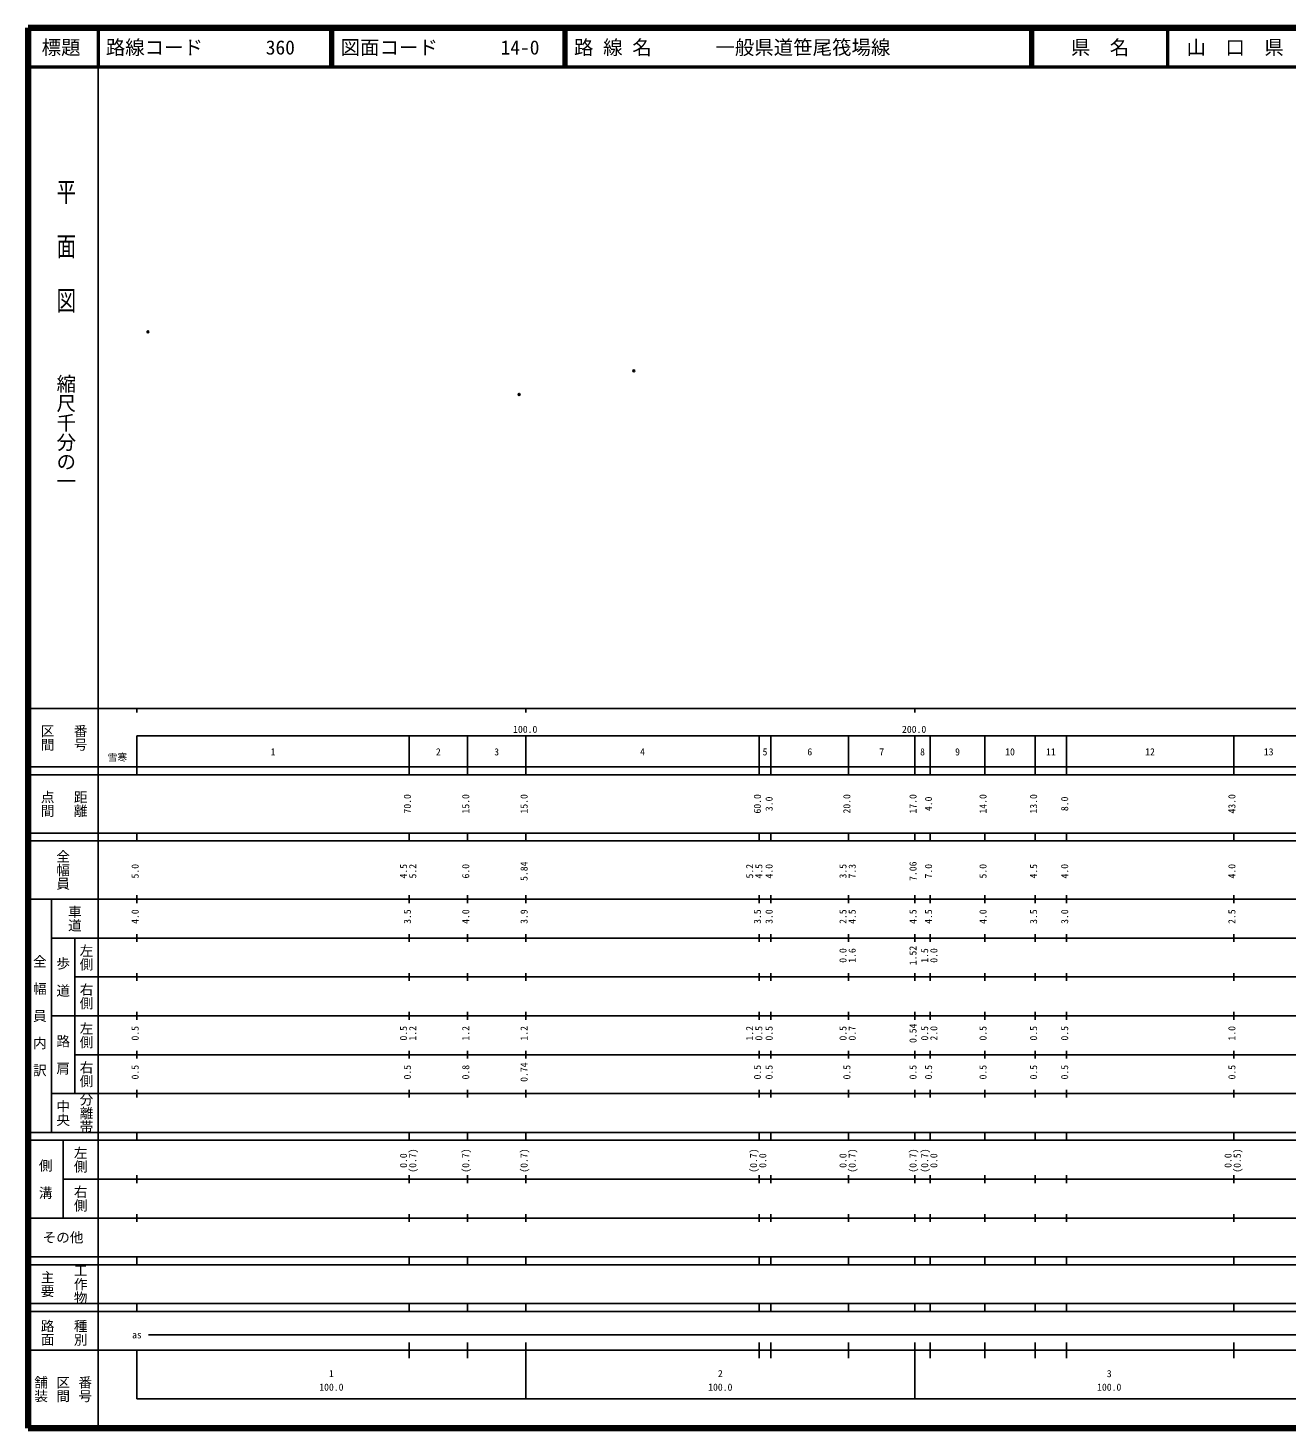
# Model space of a CAD drawing. Units: millimetres on the paper. Extents: x 40 to 680, y 20 to 380.
# Drawn here: x 40 to 363.7, y 20 to 380 of the extents above; entities that cross this region are included whole.
import ezdxf
from ezdxf.enums import TextEntityAlignment as Align

# ---------------------------------------------------------------- set-up
doc = ezdxf.new("R2010")
doc.units = ezdxf.units.MM
doc.header["$PDMODE"] = 32
doc.header["$PDSIZE"] = 0.5
doc.layers.add('M-OTRS', color=6, linetype='Continuous')
doc.layers.add('M-TTL-TXT', color=7, linetype='Continuous')
for name, color, linetype, lineweight in [('M-TTL', 2, 'Continuous', 140), ('M-TTL-BAND', 7, 'Continuous', 25), ('M-TTL-LINE', 7, 'Continuous', 50)]:
    doc.layers.add(name, color=color, linetype=linetype, lineweight=lineweight)
doc.styles.add('@ＭＳ ゴシック', font='')
doc.styles.add('ＭＳ ゴシック', font='')
doc.styles.get('@ＭＳ ゴシック').set_extended_font_data('@MS Gothic')
doc.styles.get('ＭＳ ゴシック').set_extended_font_data('MS Gothic')

msp = doc.modelspace()

# ---------------------------------------------------------------- linework, layer by layer
at = {"layer": 'M-OTRS'}
for p in [(70.847, 301.846), (195.764, 291.824), (166.267, 285.777)]:
    msp.add_point(p, dxfattribs=at)
at = {"layer": 'M-TTL'}
for p, q in [((40, 380), (40, 20)), ((680, 380), (40, 380)), ((40, 20), (680, 20))]:
    msp.add_line(p, q, dxfattribs=at)
at = {"layer": 'M-TTL-BAND'}
for p, q in [((58, 370), (58, 20)), ((40, 205), (579, 205)), ((68, 205), (68, 204)), ((168, 205), (168, 204)), ((268, 205), (268, 204)), ((68, 198), (579, 198)), ((68, 198), (68, 188)), ((138, 188), (138, 198)), ((153, 188), (153, 198)), ((168, 188), (168, 198)), ((228, 188), (228, 198)), ((231, 188), (231, 198)), ((251, 188), (251, 198)), ((268, 188), (268, 198)), ((272, 188), (272, 198)), ((286, 188), (286, 198)), ((299, 188), (299, 198)), ((307, 188), (307, 198)), ((350, 188), (350, 198)), ((40, 190), (579, 190)), ((40, 188), (579, 188)), ((40, 173), (579, 173)), ((68, 171), (68, 173)), ((138, 171), (138, 173)), ((153, 171), (153, 173)), ((168, 171), (168, 173)), ((228, 171), (228, 173)), ((231, 171), (231, 173)), ((251, 171), (251, 173)), ((268, 171), (268, 173)), ((272, 171), (272, 173)), ((286, 171), (286, 173)), ((299, 171), (299, 173)), ((307, 171), (307, 173)), ((350, 171), (350, 173)), ((40, 171), (579, 171)), ((40, 156), (579, 156)), ((46, 96), (46, 156)), ((68, 155), (68, 157)), ((138, 155), (138, 157)), ((153, 155), (153, 157)), ((168, 155), (168, 157)), ((228, 155), (228, 157)), ((231, 155), (231, 157)), ((251, 155), (251, 157)), ((268, 155), (268, 157)), ((272, 155), (272, 157)), ((286, 155), (286, 157)), ((299, 155), (299, 157)), ((307, 155), (307, 157)), ((350, 155), (350, 157)), ((46, 146), (579, 146)), ((52, 146), (52, 106)), ((68, 145), (68, 147)), ((138, 145), (138, 147)), ((153, 145), (153, 147)), ((168, 145), (168, 147)), ((228, 145), (228, 147)), ((231, 145), (231, 147)), ((251, 145), (251, 147)), ((268, 145), (268, 147)), ((272, 145), (272, 147)), ((286, 145), (286, 147)), ((299, 145), (299, 147)), ((307, 145), (307, 147)), ((350, 145), (350, 147)), ((68, 135), (68, 137)), ((138, 135), (138, 137)), ((153, 135), (153, 137)), ((168, 135), (168, 137)), ((228, 135), (228, 137)), ((231, 135), (231, 137)), ((251, 135), (251, 137)), ((268, 135), (268, 137)), ((272, 135), (272, 137)), ((286, 135), (286, 137)), ((299, 135), (299, 137)), ((307, 135), (307, 137)), ((350, 135), (350, 137)), ((52, 136), (579, 136)), ((46, 126), (579, 126)), ((68, 125), (68, 127)), ((138, 125), (138, 127)), ((153, 125), (153, 127)), ((168, 125), (168, 127)), ((228, 125), (228, 127)), ((231, 125), (231, 127)), ((251, 125), (251, 127)), ((268, 125), (268, 127)), ((272, 125), (272, 127)), ((286, 125), (286, 127)), ((299, 125), (299, 127)), ((307, 125), (307, 127)), ((350, 125), (350, 127)), ((52, 116), (579, 116)), ((68, 115), (68, 117)), ((138, 115), (138, 117)), ((153, 115), (153, 117)), ((168, 115), (168, 117)), ((228, 115), (228, 117)), ((231, 115), (231, 117)), ((251, 115), (251, 117)), ((268, 115), (268, 117)), ((272, 115), (272, 117)), ((286, 115), (286, 117)), ((299, 115), (299, 117)), ((307, 115), (307, 117)), ((350, 115), (350, 117)), ((46, 106), (579, 106)), ((68, 105), (68, 107)), ((138, 105), (138, 107)), ((153, 105), (153, 107)), ((168, 105), (168, 107)), ((228, 105), (228, 107)), ((231, 105), (231, 107)), ((251, 105), (251, 107)), ((268, 105), (268, 107)), ((272, 105), (272, 107)), ((286, 105), (286, 107)), ((299, 105), (299, 107)), ((307, 105), (307, 107)), ((350, 105), (350, 107)), ((40, 96), (579, 96)), ((40, 94), (579, 94)), ((49, 94), (49, 74)), ((68, 94), (68, 96)), ((138, 94), (138, 96)), ((153, 94), (153, 96)), ((168, 94), (168, 96)), ((228, 94), (228, 96)), ((231, 94), (231, 96)), ((251, 94), (251, 96)), ((268, 94), (268, 96)), ((272, 94), (272, 96)), ((286, 94), (286, 96)), ((299, 94), (299, 96)), ((307, 94), (307, 96)), ((350, 94), (350, 96)), ((49, 84), (579, 84)), ((68, 83), (68, 85)), ((138, 83), (138, 85)), ((153, 83), (153, 85)), ((168, 83), (168, 85)), ((228, 83), (228, 85)), ((231, 83), (231, 85)), ((251, 83), (251, 85)), ((268, 83), (268, 85)), ((272, 83), (272, 85)), ((286, 83), (286, 85)), ((299, 83), (299, 85)), ((307, 83), (307, 85)), ((350, 83), (350, 85)), ((40, 74), (579, 74)), ((68, 73), (68, 75)), ((138, 73), (138, 75)), ((153, 73), (153, 75)), ((168, 73), (168, 75)), ((228, 73), (228, 75)), ((231, 73), (231, 75)), ((251, 73), (251, 75)), ((268, 73), (268, 75)), ((272, 73), (272, 75)), ((286, 73), (286, 75)), ((299, 73), (299, 75)), ((307, 73), (307, 75)), ((350, 73), (350, 75)), ((40, 64), (579, 64)), ((40, 62), (579, 62)), ((68, 62), (68, 64)), ((138, 62), (138, 64)), ((153, 62), (153, 64)), ((168, 62), (168, 64)), ((228, 62), (228, 64)), ((231, 62), (231, 64)), ((251, 62), (251, 64)), ((268, 62), (268, 64)), ((272, 62), (272, 64)), ((286, 62), (286, 64)), ((299, 62), (299, 64)), ((307, 62), (307, 64)), ((350, 62), (350, 64)), ((40, 52), (579, 52)), ((68, 50), (68, 52)), ((138, 50), (138, 52)), ((153, 50), (153, 52)), ((168, 50), (168, 52)), ((228, 50), (228, 52)), ((231, 50), (231, 52)), ((251, 50), (251, 52)), ((268, 50), (268, 52)), ((272, 50), (272, 52)), ((286, 50), (286, 52)), ((299, 50), (299, 52)), ((307, 50), (307, 52)), ((350, 50), (350, 52)), ((40, 50), (579, 50)), ((71, 44), (519, 44)), ((40, 40), (579, 40)), ((68, 40), (68, 27.5)), ((138, 38), (138, 42)), ((153, 38), (153, 42)), ((168, 27.5), (168, 42)), ((228, 38), (228, 42)), ((231, 38), (231, 42)), ((251, 38), (251, 42)), ((268, 27.5), (268, 42)), ((272, 38), (272, 42)), ((286, 38), (286, 42)), ((299, 38), (299, 42)), ((307, 38), (307, 42)), ((350, 38), (350, 42)), ((68, 27.5), (579, 27.5))]:
    msp.add_line(p, q, dxfattribs=at)
at = {"layer": 'M-TTL-LINE'}
for p, q in [((58, 380), (58, 370)), ((117.75, 380), (117.75, 370)), ((118.25, 380), (118.25, 370)), ((177.75, 380), (177.75, 370)), ((178.25, 380), (178.25, 370)), ((297.75, 380), (297.75, 370)), ((298.25, 380), (298.25, 370)), ((333, 380), (333, 370)), ((40, 370), (680, 370))]:
    msp.add_line(p, q, dxfattribs=at)

# ---------------------------------------------------------------- texts
at = {"layer": 'M-TTL-BAND', "style": '@ＭＳ ゴシック', "width": 1.4}
msp.add_text('平  面  図', height=3.666, rotation=270, dxfattribs=at).set_placement((49.777, 306.475), align=Align.MIDDLE_RIGHT)
at = {"layer": 'M-TTL-BAND', "style": '@ＭＳ ゴシック'}
msp.add_text('縮尺千分の一', height=3.666, rotation=270, dxfattribs=at).set_placement((49.777, 261.03), align=Align.MIDDLE_RIGHT)
for s, p in [('区間', (45, 197.5)), ('番号', (53.5, 197.5)), ('点間', (45, 180.5)), ('距離', (53.5, 180.5)), ('全幅員', (49, 163.5)), ('車道', (52, 151)), ('左側', (55, 141)), ('全\u3000幅\u3000員\u3000内\u3000訳', (43, 126)), ('歩\u3000道', (49, 136)), ('右側', (55, 131)), ('左側', (55, 121)), ('路\u3000肩', (49, 116)), ('右側', (55, 111)), ('分離帯', (55, 101)), ('中央', (49, 101)), ('左側', (53.5, 89)), ('側\u3000溝', (44.5, 84)), ('右側', (53.5, 79)), ('工作物', (53.5, 57)), ('主要', (45, 57)), ('路面', (45, 44.5)), ('種別', (53.5, 44.5)), ('舗装', (43.333, 30)), ('区間', (49, 30)), ('番号', (54.667, 30))]:
    msp.add_text(s, height=2.566, rotation=270, dxfattribs=at).set_placement(p, align=Align.MIDDLE_CENTER)
at = {"layer": 'M-TTL-BAND', "style": 'ＭＳ ゴシック'}
for s, p in [('100.0', (167.844, 198.195)), ('200.0', (267.844, 198.195)), ('1', (103, 192.405)), ('2', (145.5, 192.405)), ('3', (160.5, 192.405)), ('4', (198, 192.405)), ('5', (229.5, 192.405)), ('6', (241, 192.405)), ('7', (259.5, 192.405)), ('8', (270, 192.405)), ('9', (279, 192.405)), ('10', (292.5, 192.405)), ('11', (303, 192.405)), ('12', (328.5, 192.405)), ('13', (359, 192.405)), ('as', (68, 42.5)), ('1', (118, 32.523)), ('2', (218, 32.523)), ('3', (318, 32.523)), ('100.0', (118, 29.033)), ('100.0', (218, 29.033)), ('100.0', (318, 29.033))]:
    msp.add_text(s, height=1.833, dxfattribs=at).set_placement(p, align=Align.BOTTOM_CENTER)
msp.add_text('雪寒', height=1.833, dxfattribs=at).set_placement((65.5, 191), align=Align.BOTTOM_RIGHT)
for s, p in [('70.0', (139, 180.5)), ('15.0', (154, 180.5)), ('15.0', (169, 180.5)), ('60.0', (229, 180.5)), ('3.0', (232, 180.5)), ('20.0', (252, 180.5)), ('17.0', (269, 180.5)), ('4.0', (273, 180.5)), ('14.0', (287, 180.5)), ('13.0', (300, 180.5)), ('8.0', (308, 180.5)), ('43.0', (351, 180.5)), ('5.0', (69, 163.174)), ('4.5', (138, 163.174)), ('5.2', (140.37, 163.174)), ('6.0', (154, 163.174)), ('5.84', (169, 163.174)), ('5.2', (227, 163.174)), ('4.5', (229.37, 163.174)), ('4.0', (232, 163.174)), ('3.5', (251, 163.174)), ('7.3', (253.37, 163.174)), ('7.06', (269, 163.174)), ('7.0', (273, 163.174)), ('5.0', (287, 163.174)), ('4.5', (300, 163.174)), ('4.0', (308, 163.174)), ('4.0', (351, 163.174)), ('4.0', (69, 151.5)), ('3.5', (139, 151.5)), ('4.0', (154, 151.5)), ('3.9', (169, 151.5)), ('3.5', (229, 151.5)), ('3.0', (232, 151.5)), ('2.5', (251, 151.5)), ('4.5', (253.37, 151.5)), ('4.5', (269, 151.5)), ('4.5', (273, 151.5)), ('4.0', (287, 151.5)), ('3.5', (300, 151.5)), ('3.0', (308, 151.5)), ('2.5', (351, 151.5)), ('0.0', (251, 141.5)), ('1.6', (253.37, 141.5)), ('1.52', (269, 141.5)), ('1.5', (272, 141.5)), ('0.0', (274.37, 141.5)), ('0.5', (69, 121.5)), ('0.5', (138, 121.5)), ('1.2', (140.37, 121.5)), ('1.2', (154, 121.5)), ('1.2', (169, 121.5)), ('1.2', (227, 121.5)), ('0.5', (229.37, 121.5)), ('0.5', (232, 121.5)), ('0.5', (251, 121.5)), ('0.7', (253.37, 121.5)), ('0.54', (269, 121.5)), ('0.5', (272, 121.5)), ('2.0', (274.37, 121.5)), ('0.5', (287, 121.5)), ('0.5', (300, 121.5)), ('0.5', (308, 121.5)), ('1.0', (351, 121.5)), ('0.5', (69, 111.5)), ('0.5', (139, 111.5)), ('0.8', (154, 111.5)), ('0.74', (169, 111.5)), ('0.5', (229, 111.5)), ('0.5', (232, 111.5)), ('0.5', (252, 111.5)), ('0.5', (269, 111.5)), ('0.5', (273, 111.5)), ('0.5', (287, 111.5)), ('0.5', (300, 111.5)), ('0.5', (308, 111.5)), ('0.5', (351, 111.5)), ('0.0', (138, 88.764)), ('(0.7)', (140.37, 88.764)), ('(0.7)', (154, 88.764)), ('(0.7)', (169, 88.764)), ('(0.7)', (228, 88.764)), ('0.0', (230.37, 88.764)), ('0.0', (251, 88.764)), ('(0.7)', (253.37, 88.764)), ('(0.7)', (269, 88.764)), ('(0.7)', (272, 88.764)), ('0.0', (274.37, 88.764)), ('0.0', (350, 88.764)), ('(0.5)', (352.37, 88.764))]:
    msp.add_text(s, height=1.833, rotation=90, dxfattribs=at).set_placement(p, align=Align.BOTTOM_CENTER)
msp.add_text('その他', height=2.566, dxfattribs=at).set_placement((49, 69), align=Align.MIDDLE_CENTER)
at = {"layer": 'M-TTL-TXT', "style": 'ＭＳ ゴシック'}
for s, p in [('標題', (48.5, 375)), ('県\u3000名', (315.625, 375)), ('山\u3000口\u3000県', (350.375, 375))]:
    msp.add_text(s, height=3.666, dxfattribs=at).set_placement(p, align=Align.MIDDLE_CENTER)
for s, p in [('路線コード', (60, 375)), ('360', (101.142, 375)), ('図面コード', (120.38, 375)), ('14-0', (161.521, 375)), ('路 線 名', (180.38, 375)), ('一般県道笹尾筏場線', (216.734, 375))]:
    msp.add_text(s, height=3.666, dxfattribs=at).set_placement(p, align=Align.MIDDLE_LEFT)

doc.saveas('drawing.dxf')
